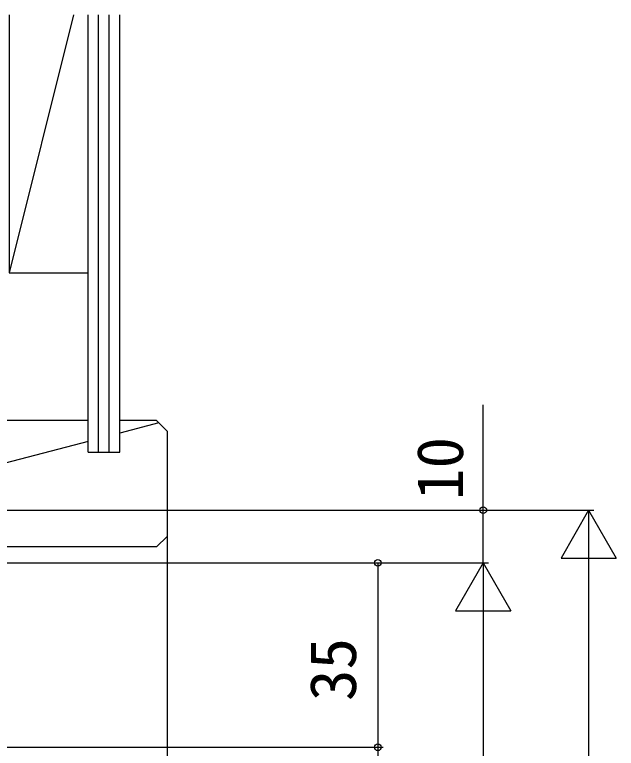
# Model space of a CAD drawing. Units: millimetres, scale not verified. Extents: x -525 to 525, y -783 to 779.
# Drawn here: x -164.8 to -50.6, y 220.3 to 359.5 of the extents above; entities that cross this region are included whole.
import ezdxf
from ezdxf.enums import TextEntityAlignment as Align

# ---------------------------------------------------------------- set-up
doc = ezdxf.new("R2010")
doc.units = ezdxf.units.MM
doc.header["$LTSCALE"] = 4
doc.layers.add('0-7_YKK_D', color=6, linetype='Continuous')
doc.layers.add('0-9_YSS_K', color=3, linetype='Continuous')
doc.styles.add('ＭＳ ゴシック', font='')
doc.styles.get('ＭＳ ゴシック').set_extended_font_data('MS Gothic')

msp = doc.modelspace()

# ---------------------------------------------------------------- linework, layer by layer
at = {"layer": '0-7_YKK_D'}
for p, q in [((-235.556, 265.475), (-74.856, 265.475)), ((-163.72, 265.475), (-54.856, 265.475)), ((-55.856, 265.475), (-61.106, 256.382)), ((-55.856, 265.475), (-50.606, 256.382)), ((-55.856, 265.475), (-55.856, 247.288)), ((-61.106, 256.382), (-50.606, 256.382)), ((-261.356, 255.475), (-74.856, 255.475)), ((-234.656, 255.475), (-94.856, 255.475)), ((-137.013, 255.475), (-74.856, 255.475)), ((-95.856, 255.475), (-95.856, 220.475)), ((-75.856, 255.475), (-81.106, 246.382)), ((-75.856, 255.475), (-70.606, 246.382)), ((-75.856, 255.475), (-75.856, 237.289)), ((-55.856, 254.975), (-55.856, -183.025)), ((-81.106, 246.382), (-70.606, 246.382)), ((-75.856, 244.975), (-75.856, -183.025)), ((-234.656, 220.475), (-94.856, 220.475)), ((-234.656, 220.475), (-94.856, 220.475)), ((-95.856, 220.475), (-95.856, 204.475))]:
    msp.add_line(p, q, dxfattribs=at)
msp.add_lwpolyline([(-75.856, 255.475), (-75.856, 265.475), (-75.856, 285.425)], dxfattribs=at)
for centre in [(-75.856, 265.475), (-95.856, 255.475), (-95.856, 220.475), (-95.856, 220.475)]:
    msp.add_circle(centre, 0.637, dxfattribs=at)
at = {"layer": '0-9_YSS_K'}
for p, q in [((-153.606, 359.474), (-165.856, 310.475)), ((-150.856, 276.475), (-150.856, 359.474)), ((-148.856, 276.475), (-148.856, 359.474)), ((-146.856, 276.475), (-146.856, 359.474)), ((-144.856, 276.475), (-144.856, 359.474)), ((-150.856, 282.475), (-226.856, 282.475)), ((-137.856, 282.475), (-144.856, 282.475)), ((-137.439, 282.057), (-144.856, 280.101)), ((-150.856, 278.519), (-226.856, 258.475)), ((-150.856, 276.475), (-144.856, 276.475)), ((-137.856, 258.475), (-135.856, 260.475)), ((-135.856, 260.475), (-135.856, 34.703)), ((-137.856, 258.475), (-226.856, 258.475))]:
    msp.add_line(p, q, dxfattribs=at)
for points in [[(-165.856, 359.474), (-165.856, 310.475), (-150.856, 310.475), (-150.856, 359.474)], [(-137.856, 282.475), (-135.856, 280.475), (-135.856, 260.475)]]:
    msp.add_lwpolyline(points, dxfattribs=at)

# ---------------------------------------------------------------- texts
at = {"layer": '0-7_YKK_D', "style": 'ＭＳ ゴシック'}
for s, p in [('10', (-77.056, 267.384)), ('35', (-97.356, 229.247))]:
    msp.add_text(s, height=8.798, rotation=90, dxfattribs=at).set_placement(p, align=Align.BOTTOM_LEFT)

doc.saveas('drawing.dxf')
